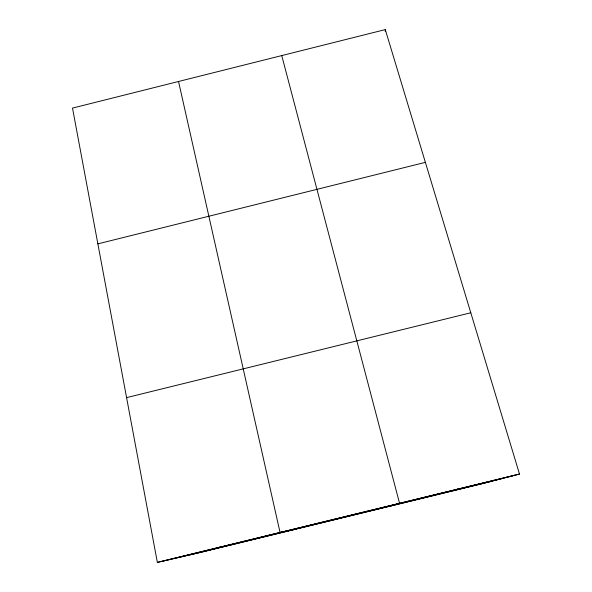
<?xml version="1.0" encoding="UTF-8"?>
<svg xmlns="http://www.w3.org/2000/svg" width="592" height="592" viewBox="0 0 592 592"><rect width="100%" height="100%" fill="white"/><g stroke="black" fill="none" stroke-linecap="round" stroke-linejoin="round"><path stroke-width="0.89" d="M385.17 31.317L385.288 29.6L72.505 108.092L157.361 562.4L200.991 552.314L481.163 483.967L519.495 474.051L385.288 29.6M388.448 506.582L399.563 503.311L281.755 55.581M456.602 489.458L459.473 488.696M97.865 243.867L425.382 162.363M126.584 397.624L470.795 312.776M157.361 562.4L519.495 474.051M162.43 561.231L515.033 475.206M177.178 557.819L502.068 478.558M190.136 554.822L490.687 481.503M218.655 547.445L222.118 546.668M295.993 529.137L280.06 532.467L178.532 81.481"/></g></svg>
